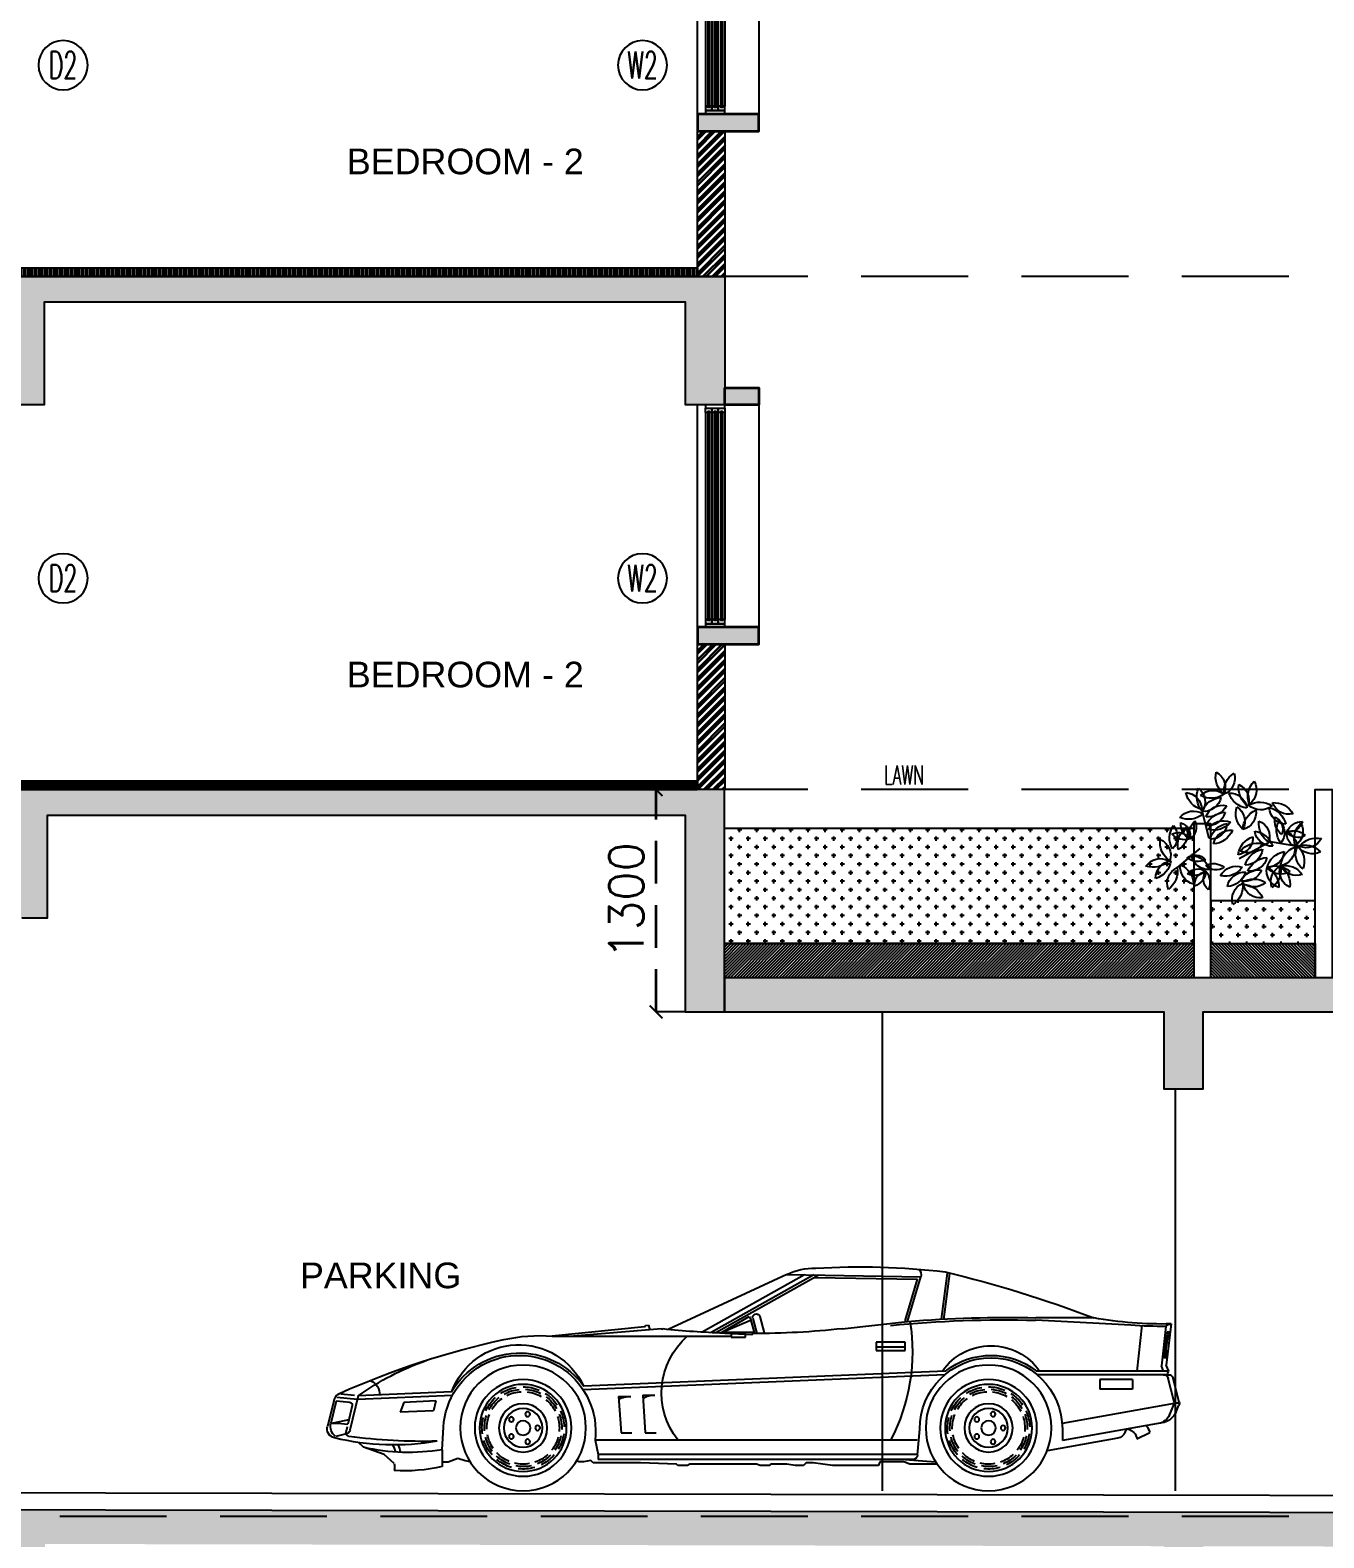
# Model space of a CAD drawing. Header units: millimetres. Extents: x -414464 to 1686, y -90036 to 108605.
# Drawn here: x -360361 to -352795, y 11390 to 20205 of the extents above; entities that cross this region are included whole.
import ezdxf
from ezdxf.enums import TextEntityAlignment as Align

# ---------------------------------------------------------------- set-up
doc = ezdxf.new("R2010")
doc.units = ezdxf.units.MM
doc.header["$LTSCALE"] = 1000
doc.header["$MEASUREMENT"] = 0
for name, pattern in [('AUDIT_D_120904163729-0', [0]), ('HIDDEN2', [0.1875, 0.125, -0.0625]), ('T8_PROFILE SECTIONS$0$HIDDEN', [0.375, 0.25, -0.125])]:
    doc.linetypes.add(name, pattern=pattern)
doc.layers.get('0').update_dxf_attribs({"linetype": 'AUDIT_D_120904163729-0'})
for name, color, linetype in [('a-floor finish', 26, 'Continuous'), ('a-hat rcc', 252, 'Continuous'), ('a-pl ele', 225, 'Continuous'), ('a-rcc', 3, 'Continuous'), ('A-RSP DOOR NO', 4, 'Continuous'), ('a-wall-100', 6, 'Continuous'), ('ELEV 5', 8, 'Continuous'), ('HATCH', 8, 'Continuous'), ('LEVEL', 7, 'Continuous'), ('PRESTXT', 7, 'Continuous'), ('T8_PROFILE SECTIONS$0$a-ele', 8, 'Continuous'), ('T8_PROFILE SECTIONS$0$a-window', 5, 'Continuous'), ('T8_PROFILE SECTIONS$0$ELEV 5', 8, 'Continuous'), ('T8_PROFILE SECTIONS$0$HATCH 150', 8, 'Continuous')]:
    doc.layers.add(name, color=color, linetype=linetype)
for name, color, linetype, lineweight in [('T8_PROFILE SECTIONS$0$A-DIMENSION', 2, 'Continuous', 35), ('T8_PROFILE SECTIONS$0$A-SLAB', 3, 'Continuous', 35), ('T8_PROFILE SECTIONS$0$NON-STRUCT -150', 230, 'Continuous', 30)]:
    doc.layers.add(name, color=color, linetype=linetype, lineweight=lineweight)
doc.styles.add('arial', font='sanss___.ttf')
doc.styles.add('DIM150', font='SIMPLEX.shx', dxfattribs={"width": 0.6})
doc.styles.add('T8_PROFILE SECTIONS$0$Romans 1', font='romans.shx', dxfattribs={"height": 200})
doc.dimstyles.new('T8_PROFILE SECTIONS$0$ALPINE S', dxfattribs={"dimscale": 0, "dimtxt": 200, "dimasz": 75, "dimexe": 0, "dimexo": 0, "dimgap": 75, "dimtad": 1, "dimdec": 0, "dimzin": 0, "dimdsep": 46, "dimtxsty": 'T8_PROFILE SECTIONS$0$Romans 1', "dimblk": 'T8_PROFILE SECTIONS$0$_ArchTick', "dimcen": 0.09, "dimclrd": 256, "dimclre": 256, "dimclrt": 7, "dimadec": 0, "dimazin": 0, "dimtfac": 1, "dimtdec": 0, "dimtofl": 0, "dimtmove": 1, "dimatfit": 0, "dimldrblk": 'T8_PROFILE SECTIONS$0$_Open90', "dimfxl": 1, "dimtolj": 1, "dimtzin": 0, "dimarcsym": 0})
pattern_1 = [(50, (-363860.95, 15765), (143.45204, -12.5504), [15, -165]), (355, (-363860.95, 15765), (-27.7503, 150.4384), [12, -132]), (100.45144, (-363849, 15763.95), (115.7018, 137.888), [12.748, -140.2284]), (46.1842, (-363860.95, 15805), (213.4483, -33.1039), [22.5, -247.5]), (96.6356, (-363843.16, 15802.24), (186.9324, 194.8237), [19.122, -210.3428]), (351.1842, (-363860.95, 15805), (186.9324, 194.8237), [18, -198]), (21, (-363840.95, 15795), (119.3814, -80.5238), [15, -165]), (326, (-363840.95, 15795), (48.6631, 145.03), [12, -132]), (71.45144, (-363831, 15788.29), (168.0445, 64.5062), [12.748, -140.2284]), (37.5, (-363860.95, 15765), (2.43197, 66.57877), [0, -130.4, 0, -134, 0, -132.5]), (7.5, (-363860.95, 15765), (52.6139, 78.88234), [0, -76.4, 0, -127.4, 0, -50.5]), (327.5, (-363905.55, 15765), (106.76449, -4.51097), [0, -50, 0, -156, 0, -207]), (317.5, (-363925.55, 15765), (116.63723, 20.021), [0, -65, 0, -103.6, 0, -147])]

# ---------------------------------------------------------------- blocks, each defined once
blk = doc.blocks.new('T9-Typical floor sec')
at = {"layer": 'a-floor finish'}
h = blk.add_hatch(dxfattribs=at)
h.set_pattern_fill('ANSI31', color=256, scale=100, angle=45)
h.set_pattern_definition([(90, (10610851.822, -3562140.147), (-12.5, 2e-15), [])])
h.paths.add_polyline_path([(21209.9, -3000), (21209.9, -2950), (26360.1, -2950), (26360.1, -3000)])
at = {"layer": 'T8_PROFILE SECTIONS$0$HATCH 150'}
h = blk.add_hatch(dxfattribs=at)
h.set_pattern_fill('ACET-2D-AR-SAND', color=8, scale=10, angle=360)
h.set_pattern_definition([(37.5, (-5645353.905, -1444464.918), (-9.539291593, 12.431846842), [0, -15.2, 0, -17, 0, -16.25]), (7.5, (-5645353.905, -1444464.918), (-3.35060735, 25.45038959), [0, -8.2, 0, -13.7, 0, -5.25]), (327.5, (-5645366.205, -1444464.918), (9.01588743, 14.15210846), [0, -5, 0, -18, 0, -23.5]), (317.5, (-5645366.205, -1444464.918), (18.09230576, 19.74428708), [0, -2.5, 0, -11.8, 0, -13.5])])
h.paths.add_polyline_path([(26720, -2050.1), (26359.9, -2050.1), (26359.9, -2150.1), (26720, -2150.1)])
h.paths.add_polyline_path([(26520.1, -650.1), (26720.1, -650.1), (26720.1, -750.1), (26520.1, -750.1)])
at = {"layer": 'T8_PROFILE SECTIONS$0$NON-STRUCT -150'}
h = blk.add_hatch(dxfattribs=at)
h.set_pattern_fill('ANSI32', color=8, scale=100, angle=360)
h.set_pattern_definition([(45, (-61091.397, -179796.868), (-26.516504, 26.516504), []), (45, (-61073.72, -179796.868), (-26.516504, 26.516504), [])])
h.paths.add_polyline_path([(26520.1, -3000), (26360.1, -3000), (26360.1, -2150.1), (26520.1, -2150.1)])
at = {"layer": 'a-floor finish', "ltscale": 3, "elevation": -0.2}
blk.add_lwpolyline([(21209.9, -3000), (21209.9, -2950), (26360.1, -2950), (26360.1, -3000)], close=True, dxfattribs=at)
at = {"layer": 'a-wall-100', "ltscale": 3, "elevation": 0}
blk.add_lwpolyline([(26520.1, -3000), (26360.1, -3000), (26360.1, -2150.1), (26520.1, -2150.1)], close=True, dxfattribs=at)
at = {"layer": 'T8_PROFILE SECTIONS$0$a-ele', "elevation": -0.1}
blk.add_lwpolyline([(26359.9, -2050.1), (26359.9, -750.1)], dxfattribs=at)
at = {"layer": 'T8_PROFILE SECTIONS$0$A-SLAB', "linetype": 'ByBlock', "elevation": 0}
blk.add_lwpolyline([(26720, -2050.1), (26359.9, -2050.1), (26359.9, -2150.1), (26720, -2150.1)], close=True, dxfattribs=at)
at = {"layer": 'T8_PROFILE SECTIONS$0$a-window', "color": 1}
for p, q in [((26407.5, -795.1, -0.1), (26407.5, -2005.1, -0.1)), ((26445, -795.1, -0.1), (26445, -2005.1, -0.1)), ((26445, -795.1, -0.1), (26445, -2005.1, -0.1)), ((26482.5, -795.1, -0.1), (26482.5, -2005.1, -0.1))]:
    blk.add_line(p, q, dxfattribs=at)
at = {"layer": 'T8_PROFILE SECTIONS$0$a-window', "color": 5}
for p, q in [((26421.7, -795.1, -0.1), (26421.7, -2005.1, -0.1)), ((26431.7, -795.1, -0.1), (26431.7, -2005.1, -0.1)), ((26459.2, -795.1, -0.1), (26459.2, -2005.1, -0.1)), ((26469.2, -795.1, -0.1), (26469.2, -2005.1, -0.1))]:
    blk.add_line(p, q, dxfattribs=at)
at = {"layer": 'T8_PROFILE SECTIONS$0$a-window', "color": 250}
for p, q in [((26496.7, -795.1, -0.1), (26496.7, -2005.1, -0.1)), ((26506.7, -795.1, -0.1), (26506.7, -2005.1, -0.1)), ((26520, -795.1, -0.1), (26520, -2005.1, -0.1))]:
    blk.add_line(p, q, dxfattribs=at)
at = {"layer": 'T8_PROFILE SECTIONS$0$a-window', "color": 4, "elevation": 0}
for points in [[(26421.7, -2005.1), (26407.5, -2005.1), (26407.5, -2030.1), (26445, -2030.1), (26445, -2005.1), (26431.7, -2005.1), (26431.7, -2011.1), (26421.7, -2011.1)], [(26459.2, -2005.1), (26445, -2005.1), (26445, -2030.1), (26482.5, -2030.1), (26482.5, -2005.1), (26469.2, -2005.1), (26469.2, -2011.1), (26459.2, -2011.1)], [(26496.7, -2005.1), (26482.5, -2005.1), (26482.5, -2030.1), (26520, -2030.1), (26520, -2005.1), (26506.7, -2005.1), (26506.7, -2011.1), (26496.7, -2011.1)], [(26520, -2050.1), (26520, -2030.1), (26407.5, -2030.1), (26407.5, -2050.1)]]:
    blk.add_lwpolyline(points, close=True, dxfattribs=at)
at = {"layer": 'T8_PROFILE SECTIONS$0$ELEV 5', "ltscale": 0.7, "elevation": -0.1}
blk.add_lwpolyline([(26720.1, -750.1), (26720, -2050.1)], dxfattribs=at)
blk = doc.blocks.new('Door-Tag')
at = {"layer": 'A-RSP DOOR NO'}
blk.add_circle((0, 0.0009), 0.16, dxfattribs=at)
at = {"layer": 'A-RSP DOOR NO', "style": 'DIM150', "width": 0.6}
blk.add_attdef('DOOR-NO', text='', height=0.16, dxfattribs=at).set_placement((258.6178, 64.0008), align=Align.MIDDLE_CENTER)
blk = doc.blocks.new('02ECAR07')
at = {"color": 0, "linetype": 'ByBlock'}
for p, q in [((-127.48, 35.41), (-128.75, 44.93)), ((-126.99, 35.48), (-128.25, 45)), ((-95.06, 44.72), (-122.72, 44.25)), ((-120, 35), (-122.72, 44.25)), ((-100.76, 44.12), (-122.05, 43.76)), ((-119.52, 35.14), (-122.05, 43.76)), ((-101.62, 44.61), (-80.37, 32.65)), ((-100.63, 44.63), (-79.42, 32.7)), ((-98.66, 44.66), (-77.56, 32.79)), ((-95.06, 44.72), (-70.5, 33.35)), ((-174.5, 34.5), (-173.5, 26)), ((-166.18, 34.23), (-146.49, 35.25)), ((-158.5, 35.75), (-146.5, 35.75)), ((-106.5, 33.5), (-120, 35)), ((-89.43, 36.03), (-90.35, 32.64)), ((-87.98, 35.63), (-88.84, 32.5)), ((-87.5, 35.5), (-88.25, 32.75)), ((-87.25, 36), (-87.5, 35.5)), ((-81.5, 32.75), (-87.5, 35.25)), ((-81.5, 32.75), (-87.25, 36)), ((-173.43, 33.98), (-172.48, 25.86)), ((-167.5, 24.75), (-168.5, 34.25)), ((-88.25, 32.75), (-81.75, 32.75)), ((-88.25, 32.75), (-87.75, 32.25)), ((-87.75, 32.25), (-82.25, 32.5)), ((-86.5, 31.75), (-86.5, 32.5)), ((-83.5, 31.75), (-86.5, 31.75)), ((-83.5, 32.5), (-83.5, 31.75)), ((-46.5, 32), (-83.5, 32)), ((-82.25, 32.5), (-81.5, 32.75)), ((-69.1, 33.46), (-50.9, 32)), ((-66.43, 34.23), (-66.69, 33.24)), ((-65.78, 34.17), (-66.43, 34.23)), ((-65.59, 33.93), (-65.78, 34.17)), ((-65.59, 33.93), (-46.5, 32)), ((-119.5, 29), (-119.5, 30.75)), ((-119.5, 30.75), (-113.5, 30.75)), ((-113.5, 29.75), (-119.5, 29.75)), ((-113.5, 29), (-119.5, 29)), ((-113.5, 30.75), (-113.5, 29)), ((-174, 24.75), (-173.5, 26)), ((-172.92, 24.75), (-172.48, 25.86)), ((-176.17, 18.33), (-174.94, 23.24)), ((-175.11, 18.42), (-173.91, 23.24)), ((-173.75, 24.25), (-174, 24.75)), ((-174, 23.75), (-173.75, 24.25)), ((-173.97, 24.75), (-146.66, 24.75)), ((-173.97, 24), (-146.79, 24)), ((-166.5, 23), (-159.75, 23)), ((-166.5, 23), (-166.5, 21)), ((-159.75, 23), (-159.75, 21)), ((-127.85, 24.76), (-53.04, 21.6)), ((-127.71, 24), (-52.94, 20.85)), ((-166.5, 21), (-159.75, 21)), ((-65.25, 19.75), (-67.75, 19.75)), ((-65.25, 19.75), (-65.75, 12)), ((-60.25, 19.5), (-62.75, 19.5)), ((-60.25, 19.5), (-60.75, 12)), ((-25.88, 19.71), (-6.24, 18.88)), ((-25.72, 20.45), (-6.43, 19.64)), ((-6.43, 19.64), (-4.71, 12.54)), ((-6.24, 18.88), (-1.96, 19.31)), ((-5.66, 19.69), (-2.83, 19.98)), ((-1.45, 18.82), (-0.04, 13.39)), ((-175.52, 18.17), (-176.11, 18.17)), ((-175.53, 16.36), (-176.11, 17.69)), ((-175, 18), (-175.52, 18.17)), ((-175.13, 18.04), (-151.95, 13.92)), ((-174.13, 15.66), (-175.06, 17.78)), ((-22.49, 18.57), (-15.83, 18.29)), ((-22.49, 18.57), (-21.98, 16.54)), ((-21.98, 16.54), (-15.07, 16.25)), ((-15.83, 18.29), (-15.07, 16.25)), ((-5.18, 17.66), (-4.23, 13.75)), ((-4.74, 18.28), (-1.88, 18.56)), ((-1.88, 18.56), (-0.75, 14)), ((-172.57, 14.02), (-152, 10.37)), ((-164.96, 12.06), (-165.25, 12.75)), ((-152, 12.75), (-152, 10.37)), ((-122.07, 7.42), (-122.5, 12.75)), ((-23.75, 8.5), (-24.03, 13.18)), ((-4.45, 14.64), (-1.25, 14)), ((-2.25, 14), (-4.24, 13.8)), ((-4.11, 13.22), (-3.75, 11.75)), ((-0.75, 14), (-2.25, 14)), ((-167.43, 10.72), (-170.11, 12.08)), ((-163.47, 10.88), (-148.87, 8.29)), ((-122, 10.5), (-55.4, 10.5)), ((-65.75, 12), (-68, 12)), ((-60.75, 12), (-63, 12)), ((-55.4, 10.5), (-56, 7.5)), ((-7.5, 9), (-6.5, 10)), ((-4.5, 11.25), (-3.75, 11.75)), ((-3.98, 11.81), (-1.75, 11.25)), ((-119.5, 6.5), (-125.75, 6)), ((-122, 7.5), (-56, 7.5)), ((-121.08, 6.5), (-56, 6.5)), ((-56, 7.5), (-56, 6.5)), ((-55, 5.75), (-54.5, 6.25)), ((-54.5, 6.25), (-53, 6)), ((-28.5, 6.25), (-29.49, 6.08)), ((-27, 6.75), (-28.5, 6.25)), ((-25, 6), (-27, 6.75)), ((-23.75, 8.5), (-23.75, 5)), ((-13.86, 5.63), (-11.75, 7.5)), ((-11.75, 7.5), (-7.5, 9)), ((-126, 5.5), (-120.5, 5.5)), ((-120.5, 5.5), (-119.25, 6)), ((-119.25, 6), (-114.25, 6)), ((-114.25, 6), (-114, 5.25)), ((-114, 5.25), (-104.5, 5.25)), ((-104.5, 5.25), (-102.5, 5.5)), ((-102.5, 5.5), (-100.5, 5.75)), ((-100.5, 5.75), (-99, 5.75)), ((-99, 5.75), (-98.5, 5.25)), ((-98.5, 5.25), (-96.75, 5.25)), ((-96.75, 5.25), (-95, 5.5)), ((-95, 5.5), (-91.75, 5.5)), ((-91.75, 5.5), (-91.5, 5.25)), ((-91.5, 5.25), (-89.5, 5.25)), ((-89.5, 5.25), (-88.75, 5.5)), ((-88.75, 5.5), (-75, 5.5)), ((-75, 5.5), (-74.5, 5.25)), ((-74.5, 5.25), (-72.5, 5.25)), ((-72.5, 5.25), (-72.25, 5.5)), ((-72.25, 5.5), (-64.75, 5.75)), ((-64.75, 5.75), (-56.5, 5.75)), ((-56.5, 5.75), (-55, 5.75)), ((-53, 6), (-52, 6)), ((-52, 6), (-51.58, 6.21)), ((-23.75, 6), (-25, 6))]:
    blk.add_line(p, q, dxfattribs=at)
for centre, radius in [((-136.75, 13), 13), ((-40.5, 13), 13), ((-136.75, 13), 10), ((-136.75, 13), 9), ((-40.5, 13), 10), ((-40.5, 13), 9), ((-136.75, 13), 5), ((-136.75, 13), 4), ((-137.68, 15.85), 0.5), ((-40.5, 13), 5), ((-40.5, 13), 4), ((-41.43, 15.85), 0.5), ((-139.75, 13), 0.5), ((-136.75, 13), 1.5), ((-134.32, 14.76), 0.5), ((-43.5, 13), 0.5), ((-40.5, 13), 1.5), ((-38.07, 14.76), 0.5), ((-137.68, 10.15), 0.5), ((-134.32, 11.24), 0.5), ((-41.43, 10.15), 0.5), ((-38.07, 11.24), 0.5)]:
    blk.add_circle(centre, radius, dxfattribs=at)
for centre, radius, start, end in [((-71.56, -191.14), 242.97, 103.3707, 110.9657), ((-110.39, -96.48), 142.79, 86.2291, 96.9829), ((-121.08, 44.69), 1.7, 138.8611, 195.16), ((-100.5, 33.88), 12.13, 63.3696, 92.3621), ((-172.54, 112.41), 77.93, 268.5572, 280.3771), ((-174.28, 33.51), 0.968, 28.881, 100.3165), ((-140.12, -207.54), 243.38, 85.2567, 91.501), ((-140.12, -207.54), 242.88, 84.4179, 91.501), ((-81.75, 28.75), 39.25, 170.8377, 207.7076), ((-88.71, 35.81), 0.75, 346.1229, 163.3669), ((-186.46, 28.71), 13.01, 353.862, 19.3391), ((-186.13, 28.71), 13.01, 353.862, 19.3391), ((-163.92, 31.67), 9.74, 179.5142, 197.7013), ((-172.54, 112.41), 78.43, 269.3467, 274.6487), ((-87.75, 208.66), 176.16, 263.8899, 269.9189), ((-87.75, 208.66), 176.16, 271.8812, 275.9582), ((-84.84, 20.2), 15.69, 321.8343, 48.7948), ((-69.26, 31.46), 2, 85.4274, 95.9582), ((-44, -1.71), 33.8, 77.1801, 94.2416), ((-72.68, -136.67), 171.78, 65.911, 77.8397), ((-137.25, 17.75), 12.25, 34.8499, 145.1501), ((-39.75, 12.25), 16.25, 30.3225, 144.8528), ((-39.62, 15.45), 14.75, 20.2033, 155.1164), ((-137.25, 12.75), 14.75, 0, 180), ((-137.25, 12.75), 15.25, 51.9345, 128.1046), ((-39.75, 12.25), 15.75, 3.3931, 186.3794), ((-38.92, -25.7), 55.78, 54.3745, 70.6911), ((-173.97, 23), 1, 90, 165.9638), ((-172.94, 23), 1, 90, 165.9638), ((-7.91, 20.1), 2.87, 112.4396, 187.0475), ((-136.75, 13), 8.5, 122.7273, 145.8143), ((-136.75, 13), 8, 126.4017, 149.7074), ((-136.75, 13), 7.5, 129.1111, 152.6811), ((-136.75, 13), 7.5, 96.3838, 119.9538), ((-136.75, 13), 8, 93.6744, 116.9801), ((-136.75, 13), 8.5, 90, 113.087), ((-136.75, 13), 7.5, 63.6565, 87.2265), ((-136.75, 13), 8, 60.9472, 84.2529), ((-136.75, 13), 8.5, 57.2727, 80.3598), ((-136.75, 13), 7.5, 30.9293, 54.4992), ((-136.75, 13), 8, 28.2199, 51.5256), ((-136.75, 13), 8.5, 24.5455, 47.6325), ((-67.44, 15.69), 4.07, 58.1724, 94.3987), ((-62.44, 15.44), 4.07, 58.1724, 94.3987), ((-40.5, 13), 8.5, 122.7273, 145.8143), ((-40.5, 13), 8, 126.4017, 149.7074), ((-40.5, 13), 7.5, 129.1111, 152.6811), ((-40.5, 13), 7.5, 96.3838, 119.9538), ((-40.5, 13), 8, 93.6744, 116.9801), ((-40.5, 13), 8.5, 90, 113.087), ((-40.5, 13), 7.5, 63.6565, 87.2265), ((-40.5, 13), 8, 60.9472, 84.2529), ((-40.5, 13), 8.5, 57.2727, 80.3598), ((-40.5, 13), 7.5, 30.9293, 54.4992), ((-40.5, 13), 8, 28.2199, 51.5256), ((-40.5, 13), 8.5, 24.5455, 47.6325), ((-3.39, 18.32), 2, 14.6209, 65.911), ((-175.2, 18.09), 1, 165.9638, 203.6294), ((-171.87, 17.96), 4, 203.6294, 259.9289), ((-174.14, 18.18), 1, 165.9638, 203.6294), ((-171.38, 16.86), 3, 203.6294, 259.9289), ((-136.75, 13), 8.5, 155.4545, 178.5416), ((-136.75, 13), 8, 159.129, 182.4347), ((-136.75, 13), 7.5, 358.202, 21.772), ((-40.5, 13), 8.5, 155.4545, 178.5416), ((-40.5, 13), 8, 159.129, 182.4347), ((-40.5, 13), 7.5, 358.202, 21.772), ((-4.69, 17.78), 0.5, 95.6743, 193.5704), ((-164.47, 9.88), 6.05, 143.8021, 158.6989), ((-165.06, 10.39), 2.4, 100.5969, 172.303), ((-136.75, 13), 7.5, 161.8384, 185.4083), ((-136.75, 13), 8, 355.4926, 18.7983), ((-136.75, 13), 8.5, 351.8182, 14.9052), ((-40.5, 13), 7.5, 161.8384, 185.4083), ((-40.5, 13), 8, 355.4926, 18.7983), ((-40.5, 13), 8.5, 351.8182, 14.9052), ((-3.74, 12.78), 1, 193.5704, 255.9638), ((-3.31, 13.38), 2.64, 306.3268, 13.707), ((-1.97, 12.88), 2, 283.4926, 14.6209), ((-163.12, 12.85), 2, 203.1986, 259.9289), ((-136.75, 13), 8.5, 188.1818, 211.2689), ((-136.75, 13), 8, 191.8562, 215.162), ((-136.75, 13), 7.5, 194.5656, 218.1356), ((-136.75, 13), 7.5, 325.4747, 349.0447), ((-136.75, 13), 8, 322.7653, 346.0711), ((-136.75, 13), 8.5, 319.0909, 342.1779), ((-40.5, 13), 8.5, 188.1818, 211.2689), ((-40.5, 13), 8, 191.8562, 215.162), ((-40.5, 13), 7.5, 194.5656, 218.1356), ((-40.5, 13), 7.5, 325.4747, 349.0447), ((-40.5, 13), 8, 322.7653, 346.0711), ((-40.5, 13), 8.5, 319.0909, 342.1779), ((-20.16, 129.93), 119.71, 268.758, 277.5147), ((-13.8, 62.17), 52.69, 260.2183, 283.4926), ((-8.12, 6.46), 7.18, 155.0077, 167.8493), ((-8.12, 6.46), 6.18, 150.5021, 165.3036), ((-136.75, 13), 8.5, 220.9091, 243.9961), ((-136.75, 13), 8, 224.5835, 247.8892), ((-136.75, 13), 7.5, 227.2929, 250.8629), ((-136.75, 13), 8.5, 286.3636, 309.4507), ((-136.75, 13), 8, 290.0381, 313.3438), ((-136.75, 13), 7.5, 292.7475, 316.3174), ((-121.08, 7.5), 1, 184.5739, 270), ((-40.5, 13), 8.5, 220.9091, 243.9961), ((-40.5, 13), 8, 224.5835, 247.8892), ((-40.5, 13), 7.5, 227.2929, 250.8629), ((-40.5, 13), 8.5, 286.3636, 309.4507), ((-40.5, 13), 8, 290.0381, 313.3438), ((-40.5, 13), 7.5, 292.7475, 316.3174), ((-16.88, 49.69), 41.76, 260.5382, 282.9866), ((-136.75, 13), 8.5, 253.6364, 276.7234), ((-136.75, 13), 8, 257.3108, 280.6165), ((-136.75, 13), 7.5, 260.0202, 283.5902), ((-40.5, 13), 8.5, 253.6364, 276.7234), ((-40.5, 13), 8, 257.3108, 280.6165), ((-40.5, 13), 7.5, 260.0202, 283.5902), ((-15.86, 39.57), 35.46, 257.1468, 273.2327), ((-8.12, 4.88), 5.78, 172.525, 187.0373)]:
    blk.add_arc(centre, radius, start, end, dxfattribs=at)
blk = doc.blocks.new('TREE-17')
at = {"color": 0}
for p, q in [((341, 76), (440, 470)), ((-492, 34), (-892, -31)), ((-68, -195), (-492, 34)), ((465, -61), (777, -321))]:
    blk.add_line(p, q, dxfattribs=at)
for centre, radius, start, end in [((-68, 738), 238, 149.7853, 233.9482), ((-486, 650), 297, 339.4746, 44.2588), ((227, 901), 238, 163.71, 247.8728), ((-157, 715), 297, 353.3993, 58.1835), ((357, 773), 238, 118.4871, 202.6499), ((-46, 915), 297, 308.1764, 12.9606), ((34, 595), 238, 114.6273, 198.7902), ((-359, 764), 297, 304.3166, 9.1008), ((60, 459), 238, 87.6377, 171.8005), ((-213, 787), 297, 277.327, 342.1112), ((286, 495), 238, 44.3902, 128.553), ((312, 922), 297, 234.0795, 298.8637), ((157, 340), 297, 21.1599, 85.9441), ((411, 684), 238, 191.4705, 275.6334), ((633, 578), 238, 128.9572, 213.12), ((211, 644), 297, 318.6465, 23.4307), ((363, 757), 297, 284.9564, 349.7406), ((677, 467), 238, 95.2671, 179.4299), ((-545, 269), 297, 86.0416, 150.8258), ((-749, 645), 238, 256.3523, 340.5151), ((-417, 206), 297, 102.6438, 167.428), ((-719, 508), 238, 272.9545, 357.1173), ((-351, 276), 297, 59.3541, 124.1383), ((-364, 704), 238, 229.6648, 313.8276), ((-63, 431), 238, 171.7915, 255.9543), ((-418, 193), 297, 1.4808, 66.265), ((91, 307), 238, 122.538, 206.7008), ((-321, 421), 297, 312.2273, 17.0115), ((159, 292), 238, 19.9402, 104.103), ((359, 669), 297, 209.6295, 274.4137), ((112, 137), 297, 23.0922, 87.8764), ((354, 489), 238, 193.4029, 277.5657), ((555, 213), 238, 38.7851, 122.9479), ((622, 635), 297, 228.4744, 293.2586), ((-702, 176), 238, 152.0051, 236.1679), ((-938, 71), 238, 24.0453, 88.8295), ((-749, 356), 190, 194.3559, 278.5188), ((-1117, 72), 297, 341.6944, 46.4786), ((-450, 158), 238, 134.0391, 218.2019), ((-474, 200), 190, 116.8531, 201.016), ((-793, 323), 238, 306.5424, 11.3266), ((-877, 187), 297, 323.7284, 28.5126), ((-249, 94), 238, 112.358, 196.5208), ((-635, 278), 297, 302.0473, 6.8315), ((145, 81), 238, 29.8367, 113.9995), ((277, 488), 297, 219.526, 284.3102), ((40, -10), 297, 14.7763, 79.5605), ((331, 303), 238, 185.087, 269.2498), ((704, 231), 190, 153.3163, 237.4791), ((374, 140), 238, 343.0056, 47.7898), ((787, 112), 190, 108.5392, 192.7021), ((489, 280), 238, 298.2285, 3.0127), ((874, 135), 238, 157.2141, 241.3769), ((471, -7), 297, 346.9034, 51.6876), ((1010, 102), 238, 140.6119, 224.7747), ((583, 82), 297, 330.3012, 35.0854), ((-1126, -214), 297, 38.1764, 102.9606), ((-984, 189), 238, 208.4871, 292.6499), ((-805, -54), 238, 69.2682, 134.0524), ((-874, 280), 190, 239.5789, 323.7417), ((-909, 140), 190, 284.3559, 8.5188), ((-624, -49), 238, 114.0453, 178.8295), ((-245, -120), 297, 97.3946, 162.1788), ((-519, 209), 238, 267.7053, 351.8681), ((-318, -283), 297, 38.7591, 103.5433), ((-180, 121), 238, 209.0698, 293.2326), ((-351, -181), 297, 6.9973, 71.7815), ((-21, 90), 238, 177.308, 261.4708), ((48, -48), 238, 12.1793, 96.3421), ((298, 299), 297, 201.8686, 266.6528), ((762, -32), 190, 63.3163, 147.4791), ((671, 298), 238, 253.0056, 317.7898), ((1102, -153), 238, 113.9244, 198.0872), ((712, 21), 297, 303.6137, 8.3979), ((-963, -309), 297, 71.8664, 136.6507), ((-1068, 105), 238, 242.1771, 326.34), ((-662, -239), 297, 134.3798, 199.164), ((-1078, -142), 238, 304.6905, 28.8533), ((-592, -62), 238, 175.4298, 259.5927), ((-931, -322), 297, 5.1191, 69.9034), ((-448, -79), 238, 185.2671, 269.4299), ((-738, -394), 297, 14.9564, 79.7406), ((-463, -481), 297, 22.5062, 87.2904), ((-217, -131), 238, 192.8169, 276.9798), ((-150, -49), 238, 185.2671, 269.4299), ((-439, -363), 297, 14.9564, 79.7406), ((345, -111), 238, 265.0787, 349.2415), ((603, -451), 297, 94.768, 159.5522), ((530, -340), 190, 53.7442, 137.907), ((495, 0), 238, 243.4335, 308.2177), ((1004, -435), 238, 34.045, 118.2078), ((-691, -588), 297, 79.216, 144.0002), ((-848, -190), 238, 249.5267, 333.6896), ((-562, -593), 297, 67.9676, 132.7518), ((-467, -541), 297, 124.439, 189.2232), ((-639, -172), 238, 238.2783, 322.4412), ((-860, -373), 238, 294.7497, 18.9125), ((-343, -351), 297, 169.216, 234.0002), ((-741, -509), 238, 339.5267, 63.6896), ((-683, -365), 238, 287.5319, 11.6947), ((-315, -581), 297, 117.2212, 182.0054), ((-347, -649), 297, 30.547, 95.3312), ((-153, -269), 238, 200.8577, 285.0205), ((-144, -620), 238, 9.5722, 93.7351), ((121, -285), 297, 199.2615, 264.0458), ((-30, -539), 238, 26.1745, 110.3373), ((129, -142), 297, 215.8638, 280.648), ((276, -504), 238, 62.2828, 127.067), ((248, -163), 190, 232.5935, 316.7563), ((566, -525), 238, 139.7856, 204.5698), ((227, -478), 190, 310.0963, 34.2591), ((491, -528), 190, 40.0963, 124.2591), ((538, -190), 238, 229.7856, 294.5698), ((350, -558), 190, 355.3192, 79.4821), ((621, -351), 238, 185.0086, 249.7928), ((496, -313), 238, 283.0447, 7.2076), ((847, -557), 297, 112.734, 177.5182), ((1069, -376), 297, 169.216, 234.0002), ((672, -534), 238, 339.5267, 63.6896), ((832, -465), 238, 358.887, 83.0498), ((1154, -184), 297, 188.5763, 253.3605), ((1107, -20), 297, 223.7343, 288.5185), ((-269, -774), 297, 57.5366, 122.3208), ((-268, -347), 238, 227.8473, 312.0101), ((-113, -846), 297, 92.6946, 157.4788), ((-359, -497), 238, 263.0053, 347.1681), ((177, -575), 297, 172.5741, 237.3583), ((-211, -755), 238, 342.8847, 67.0476)]:
    blk.add_arc(centre, radius, start, end, dxfattribs=at)
blk = doc.blocks.new('T8_PROFILE SECTIONS$0$_ArchTick')
at = {"color": 0, "linetype": 'ByBlock', "const_width": 0.15}
blk.add_lwpolyline([(-0.5, -0.5), (0.5, 0.5)], dxfattribs=at)
blk = doc.blocks.new('*D290')
at = {"layer": 'T8_PROFILE SECTIONS$0$A-DIMENSION', "linetype": 'T8_PROFILE SECTIONS$0$HIDDEN', "lineweight": -2, "transparency": 16777216}
for p, q in [((-356530.2, 15765), (-356699.7, 15765)), ((-356530.2, 14465), (-356699.7, 14465))]:
    blk.add_line(p, q, dxfattribs=at)
at = {"layer": 'T8_PROFILE SECTIONS$0$A-DIMENSION', "linetype": 'T8_PROFILE SECTIONS$0$HIDDEN', "transparency": 16777216}
blk.add_line((-356699.7, 14465), (-356699.7, 15765), dxfattribs=at)
at = {"layer": 'T8_PROFILE SECTIONS$0$A-DIMENSION', "linetype": 'ByBlock', "transparency": 16777216, "xscale": 75, "yscale": 75, "zscale": 75}
for p, rotation in [((-356699.7, 15765), 90), ((-356699.7, 14465), 270)]:
    blk.add_blockref('T8_PROFILE SECTIONS$0$_ArchTick', p, dxfattribs=dict(at, rotation=rotation))
at = {"layer": 'T8_PROFILE SECTIONS$0$A-DIMENSION', "color": 7, "linetype": 'ByBlock', "transparency": 16777216, "insert": (-356874.7, 15115), "char_height": 200, "attachment_point": 5, "rotation": 90, "style": 'T8_PROFILE SECTIONS$0$Romans 1'}
blk.add_mtext('\\A1;1300', dxfattribs=at)
blk = doc.blocks.new('T8_PROFILE SECTIONS$0$_Open90')
at = {"color": 0, "linetype": 'ByBlock', "lineweight": -2}
for p, q in [((0, 0), (-1, 0)), ((-0.5, 0.5), (0, 0)), ((0, 0), (-0.5, -0.5))]:
    blk.add_line(p, q, dxfattribs=at)
blk = doc.blocks.new('T8 levels')
at = {"layer": 'LEVEL', "color": 8, "linetype": 'HIDDEN2', "ltscale": 5}
for p, q in [((0, -88802.8), (-83963.5, -88802.8)), ((0, -91802.8), (-83963.5, -91802.8)), ((0, -96052.8), (-83963.5, -96052.8))]:
    blk.add_line(p, q, dxfattribs=at)

msp = doc.modelspace()

# ---------------------------------------------------------------- hatches: boundary and pattern name
at = {"layer": 'a-floor finish'}
h = msp.add_hatch(dxfattribs=at)
h.set_pattern_fill('ANSI31', color=256, scale=100, angle=45)
h.set_pattern_definition([(90, (4863365.816, -1777700.867), (-12.5, 2e-15), [])])
h.paths.add_polyline_path([(-356460.2, 15765), (-356460.2, 15815), (-361609.3, 15815), (-361609.3, 15765)])
h = msp.add_hatch(dxfattribs=at)
h.set_pattern_fill('ANSI31', color=256, scale=100, angle=45)
h.set_pattern_definition([(90, (10228033.028, -3543375.147), (-12.5, 2e-15), [])])
h.paths.add_polyline_path([(-361608.9, 15765), (-361608.9, 15815), (-356458.7, 15815), (-356458.7, 15765)])
at = {"layer": 'a-hat rcc'}
h = msp.add_hatch(dxfattribs=at)
h.set_pattern_fill('AR-CONC', color=256, scale=20, style=0)
h.set_pattern_definition([(50, (-262017.51, -6000), (143.45204, -12.55043), [15, -165]), (355, (-262017.51, -6000), (-27.75027, 150.43843), [12, -132]), (100.45144, (-262005.56, -6001.05), (115.70177, 137.888), [12.74804, -140.22842]), (46.1842, (-262017.51, -5960), (213.44827, -33.10386), [22.5, -247.5]), (96.63564, (-261999.73, -5962.76), (186.9324, 194.8237), [19.12207, -210.34275]), (351.18416, (-262017.51, -5960), (186.9324, 194.8237), [18, -198]), (21, (-261997.51, -5970), (119.38141, -80.52378), [15, -165]), (326, (-261997.51, -5970), (48.66307, 145.03), [12, -132]), (71.45144, (-261987.56, -5976.71), (168.04448, 64.50623), [12.74804, -140.22842]), (37.5, (-262017.513, -6000), (2.43197, 66.57877), [0, -130.4, 0, -134, 0, -132.5]), (7.5, (-262017.51, -6000), (52.613907, 78.88234), [0, -76.4, 0, -127.4, 0, -50.5]), (327.5, (-262062.113, -6000), (106.764487, -4.510974), [0, -50, 0, -156, 0, -207]), (317.5, (-262082.11, -6000), (116.63723, 20.021), [0, -65, 0, -103.6, 0, -147])])
h.paths.add_polyline_path([(-360279.4, 18615), (-356528.7, 18615), (-356528.7, 18015), (-356298.7, 18015), (-356298.7, 18765), (-361738.9, 18765), (-361738.9, 18690), (-363008.5, 18690), (-363008.5, 18765), (-365758.5, 18765), (-366008.8, 18765), (-366008.8, 15765), (-365758.7, 15765), (-365758.7, 18615), (-363308.5, 18615), (-363308.5, 15765), (-363059.2, 15765), (-363059.2, 18540), (-361738.9, 18540), (-361738.9, 18015), (-361508.9, 18015), (-361508.9, 18615), (-360509.4, 18615), (-360509.4, 18015), (-360279.4, 18015)])
h = msp.add_hatch(dxfattribs=at)
h.set_pattern_fill('AR-CONC', color=256, scale=20, style=0)
h.set_pattern_definition(pattern_1)
h.paths.add_polyline_path([(-356300.2, 15765), (-361739.3, 15765), (-361739.3, 15465), (-363059.6, 15465), (-363059.6, 15765), (-365757.8, 15765), (-366008.8, 15765), (-366008.8, 11515), (-365757.8, 11515), (-365757.8, 11565), (-365757.8, 15615), (-363308.9, 15615), (-363308.9, 15015), (-363059.6, 15015), (-363059.6, 15315), (-361739.3, 15315), (-361739.3, 15015), (-361509.3, 15015), (-361509.3, 15615), (-360509.3, 15615), (-360509.3, 15015), (-360409.3, 15015), (-360259.4, 15015), (-360259.4, 15615), (-356530.2, 15615), (-356530.2, 14465), (-356300.2, 14465)])
h = msp.add_hatch(dxfattribs=at)
h.set_pattern_fill('AR-CONC', color=256, scale=20, style=0)
h.set_pattern_definition([(50, (-443911.7, -158031.87), (143.452037, -12.55043), [15, -165]), (355, (-443911.7, -158031.87), (-27.75027, 150.43843), [12, -132]), (100.451444, (-443899.74, -158032.91), (115.70177, 137.888), [12.74804, -140.22842]), (46.1842, (-443911.7, -157991.87), (213.44827, -33.10386), [22.5, -247.5]), (96.63564, (-443893.91, -157994.63), (186.93239, 194.82372), [19.12207, -210.34275]), (351.18416, (-443911.7, -157991.87), (186.9324, 194.82372), [18, -198]), (21, (-443891.7, -158001.87), (119.38141, -80.52378), [15, -165]), (326, (-443891.7, -158001.87), (48.66307, 145.03001), [12, -132]), (71.451445, (-443881.75, -158008.58), (168.04448, 64.50623), [12.74804, -140.22842]), (37.5, (-443911.7, -158031.87), (2.431971, 66.578771), [0, -130.4, 0, -134, 0, -132.5]), (7.5, (-443911.7, -158031.87), (52.613907, 78.882342), [0, -76.4, 0, -127.4, 0, -50.5]), (327.5, (-443956.3, -158031.87), (106.764487, -4.510974), [0, -50, 0, -156, 0, -207]), (317.5, (-443976.3, -158031.87), (116.637234, 20.020996), [0, -65, 0, -103.6, 0, -147])])
h.paths.add_polyline_path([(-356300.2, 14465), (-353730.6, 14465), (-353730.6, 14015), (-353500.6, 14015), (-353500.6, 14465), (-346688, 14465), (-346688, 14015), (-346458, 14015), (-346458, 14465), (-339954.3, 14465), (-339954.3, 14565), (-340104, 14565), (-340104, 15440.2), (-339854.3, 15440.2), (-339854.3, 15539.7), (-340304.1, 15539.7), (-340304.1, 14665), (-342914.9, 14665), (-342914.9, 14665), (-353455.2, 14665), (-353455.2, 14665), (-356300.2, 14665)])
h = msp.add_hatch(dxfattribs=at)
h.set_pattern_fill('AR-CONC', color=256, scale=20, style=0)
h.set_pattern_definition(pattern_1)
h.paths.add_polyline_path([(-340466.5, 11515), (-366008.8, 11565), (-366008.8, 8365), (-365757.8, 8365), (-365757.8, 8415), (-365757.8, 11365), (-360503.1, 11354.6), (-360503, 10915), (-360273, 10915), (-360273.1, 11354.2), (-353730.6, 11341.2), (-353730.6, 10915), (-353500.6, 10915), (-353500.6, 11340.8), (-346688, 11327.3), (-346688, 10915), (-346458, 10915), (-346458.1, 11326.8), (-340466.5, 11315)])
at = {"layer": 'HATCH'}
h = msp.add_hatch(dxfattribs=at)
h.set_pattern_fill('CROSS', color=256, scale=200, angle=49.87796, style=0)
h.set_pattern_definition([(90, (-6120311.53, -434683.756), (-50, 50), [25, -75]), (180, (-6120299.03, -434671.256), (-50, -50), [25, -75])])
edge = h.paths.add_edge_path()
edge.add_line((-353555.2, 14865), (-356300.2, 14865))
edge.add_line((-356300.2, 14865), (-356300.2, 15565))
edge.add_line((-356300.2, 15540), (-353555.2, 15540))
edge.add_line((-353555.2, 15565), (-353555.2, 14865))
h = msp.add_hatch(dxfattribs=at)
h.set_pattern_fill('CROSS', color=256, scale=200, style=0)
h.set_pattern_definition([(360, (-424157.91, 15165), (50, 50), [25, -75]), (90, (-424145.41, 15152.5), (-50, 50), [25, -75])])
h.paths.add_polyline_path([(-352846.7, 15115), (-353455.2, 15115), (-353455.2, 14865), (-352846.7, 14865)])
h = msp.add_hatch(dxfattribs=at)
h.set_pattern_fill('ANSI31', color=256, scale=100, style=0)
h.set_pattern_definition([(45, (-419817.315, 14665), (-8.8388348, 8.8388348), [])])
h.paths.add_polyline_path([(-353555.2, 14665), (-356300.2, 14665), (-356300.2, 14865), (-353555.2, 14865)])
h = msp.add_hatch(dxfattribs=at)
h.set_pattern_fill('ANSI31', color=256, scale=100, angle=49.87796, style=0)
h.set_pattern_definition([(135, (-6116426.702, -434587.151), (-8.838834765, -8.838834765), [])])
h.paths.add_polyline_path([(-352846.7, 14665), (-353455.2, 14665), (-353455.2, 14865), (-352846.7, 14865)])
at = {"layer": 'T8_PROFILE SECTIONS$0$HATCH 150'}
h = msp.add_hatch(dxfattribs=at)
h.set_pattern_fill('ACET-2D-AR-SAND', color=8, scale=10, angle=360)
h.set_pattern_definition([(37.5, (-6028172.699, -1425699.918), (-9.539291593, 12.431846842), [0, -15.2, 0, -17, 0, -16.25]), (7.5, (-6028172.7, -1425699.918), (-3.35060735, 25.45038959), [0, -8.2, 0, -13.7, 0, -5.25]), (327.5, (-6028184.999, -1425699.918), (9.01588743, 14.15210846), [0, -5, 0, -18, 0, -23.5]), (317.5, (-6028185, -1425699.918), (18.09230576, 19.74428708), [0, -2.5, 0, -11.8, 0, -13.5])])
h.paths.add_polyline_path([(-356098.8, 16714.9), (-356458.9, 16714.9), (-356458.9, 16614.9), (-356098.8, 16614.9)])
h.paths.add_polyline_path([(-356298.7, 18114.9), (-356098.7, 18114.9), (-356098.7, 18014.9), (-356298.7, 18014.9)])
at = {"layer": 'T8_PROFILE SECTIONS$0$NON-STRUCT -150'}
h = msp.add_hatch(dxfattribs=at)
h.set_pattern_fill('ANSI32', color=8, scale=100, angle=360)
h.set_pattern_definition([(45, (-443910.19, -161031.868), (-26.516504, 26.516504), []), (45, (-443892.513, -161031.868), (-26.516504, 26.516504), [])])
h.paths.add_polyline_path([(-356298.7, 15765), (-356458.7, 15765), (-356458.7, 16614.9), (-356298.7, 16614.9)])

# ---------------------------------------------------------------- linework, layer by layer
msp.add_line((-353555.2, 14865, -0.1), (-356300.2, 14865, -0.1))
at = {"layer": 'a-floor finish', "ltscale": 3}
for points, elevation in [([(-356460.2, 15765), (-356460.2, 15815), (-361609.3, 15815), (-361609.3, 15765), (-356460.2, 15765)], -0.7), ([(-361608.9, 15765), (-361608.9, 15815), (-356458.7, 15815), (-356458.7, 15765)], -0.2)]:
    msp.add_lwpolyline(points, close=True, dxfattribs=dict(at, elevation=elevation))
at = {"layer": 'a-floor finish', "ltscale": 3, "elevation": -0.3}
msp.add_lwpolyline([(-365757.8, 11665), (-340466.5, 11615)], dxfattribs=at)
at = {"layer": 'a-pl ele'}
for p, q in [((-355377.7, 14465, -0.1), (-355377.7, 11665, -0.1)), ((-353664, 14015, -0.1), (-353664, 11665, -0.1))]:
    msp.add_line(p, q, dxfattribs=at)
at = {"layer": 'a-rcc'}
for points, elevation in [([(-365758.8, 18765), (-363059.2, 18765), (-363059.2, 18690), (-361738.9, 18690), (-361738.9, 18765), (-356298.7, 18765), (-356298.7, 18015), (-356528.7, 18015), (-356528.7, 18615), (-360279.4, 18615), (-360279.4, 18015), (-360509.4, 18015), (-360509.4, 18615), (-361508.9, 18615), (-361508.9, 18015), (-361738.9, 18015), (-361738.9, 18540), (-363059.2, 18540), (-363059.2, 15765)], 0), ([(-360409.3, 15015), (-360259.4, 15015), (-360259.4, 15615), (-356530.2, 15615), (-356530.2, 14465), (-356300.2, 14465), (-356300.2, 14465), (-356300.2, 14465), (-356300.2, 15765), (-361739.3, 15765)], -0.1), ([(-352846.7, 14665), (-352846.7, 15765), (-352746.7, 15765), (-352746.7, 14665)], -0.1), ([(-353455.2, 14665), (-353455.2, 15565), (-353555.2, 15565), (-353555.2, 14665)], -0.1), ([(-365757.8, 11565), (-340466.5, 11515)], -0.3)]:
    msp.add_lwpolyline(points, dxfattribs=dict(at, elevation=elevation))
at = {"layer": 'a-rcc', "linetype": 'ByBlock', "elevation": -0.1}
msp.add_lwpolyline([(-356300.2, 14465), (-353730.6, 14465), (-353730.6, 14015), (-353500.6, 14015), (-353500.6, 14465), (-346688, 14465), (-346688, 14015), (-346458, 14015), (-346458, 14465), (-346458, 14465), (-346458, 14465), (-339954.3, 14465), (-339954.3, 14565), (-340104, 14565), (-340104, 15440.2), (-339854.3, 15440.2), (-339854.3, 15539.7), (-340304.1, 15539.7), (-340304.1, 14665), (-342004.1, 14665), (-342004.1, 14665), (-353455.2, 14665), (-353455.2, 14665), (-356300.2, 14665)], close=True, dxfattribs=at)
at = {"layer": 'a-wall-100', "ltscale": 3, "elevation": 0}
msp.add_lwpolyline([(-356298.7, 15765), (-356458.7, 15765), (-356458.7, 16614.9), (-356298.7, 16614.9)], close=True, dxfattribs=at)
at = {"layer": 'HATCH', "elevation": -0.1}
for points in [[(-353555.2, 14865), (-356300.2, 14865), (-356300.2, 15540), (-353555.2, 15540)], [(-352846.7, 15115), (-353455.2, 15115), (-353455.2, 14865), (-352846.7, 14865)], [(-353555.2, 14665), (-356300.2, 14665), (-356300.2, 14865), (-353555.2, 14865)], [(-352846.7, 14665), (-353455.2, 14665), (-353455.2, 14865), (-352846.7, 14865)]]:
    msp.add_lwpolyline(points, close=True, dxfattribs=at)
at = {"layer": 'T8_PROFILE SECTIONS$0$a-ele', "elevation": -0.1}
msp.add_lwpolyline([(-356458.9, 16714.9), (-356458.9, 18014.9)], dxfattribs=at)
at = {"layer": 'T8_PROFILE SECTIONS$0$A-SLAB', "linetype": 'ByBlock', "elevation": 0}
for points in [[(-356298.7, 18114.9), (-356098.7, 18114.9), (-356098.7, 18014.9), (-356298.7, 18014.9)], [(-356098.8, 16714.9), (-356458.9, 16714.9), (-356458.9, 16614.9), (-356098.8, 16614.9)]]:
    msp.add_lwpolyline(points, close=True, dxfattribs=at)
at = {"layer": 'T8_PROFILE SECTIONS$0$a-window', "color": 1}
for p, q in [((-356411.3, 17969.9, -0.1), (-356411.3, 16759.9, -0.1)), ((-356373.8, 17969.9, -0.1), (-356373.8, 16759.9, -0.1)), ((-356373.8, 17969.9, -0.1), (-356373.8, 16759.9, -0.1)), ((-356336.3, 17969.9, -0.1), (-356336.3, 16759.9, -0.1))]:
    msp.add_line(p, q, dxfattribs=at)
at = {"layer": 'T8_PROFILE SECTIONS$0$a-window', "color": 5}
for p, q in [((-356397.1, 17969.9, -0.1), (-356397.1, 16759.9, -0.1)), ((-356387.1, 17969.9, -0.1), (-356387.1, 16759.9, -0.1)), ((-356359.6, 17969.9, -0.1), (-356359.6, 16759.9, -0.1)), ((-356349.6, 17969.9, -0.1), (-356349.6, 16759.9, -0.1))]:
    msp.add_line(p, q, dxfattribs=at)
at = {"layer": 'T8_PROFILE SECTIONS$0$a-window', "color": 250}
for p, q in [((-356322.1, 17969.9, -0.1), (-356322.1, 16759.9, -0.1)), ((-356312.1, 17969.9, -0.1), (-356312.1, 16759.9, -0.1)), ((-356298.8, 17969.9, -0.1), (-356298.8, 16759.9, -0.1))]:
    msp.add_line(p, q, dxfattribs=at)
at = {"layer": 'T8_PROFILE SECTIONS$0$a-window', "color": 4, "elevation": 0}
for points in [[(-356298.8, 17994.9), (-356298.8, 18014.9), (-356411.3, 18014.9), (-356411.3, 17994.9)], [(-356397.1, 17969.9), (-356411.3, 17969.9), (-356411.3, 17994.9), (-356373.8, 17994.9), (-356373.8, 17969.9), (-356387.1, 17969.9), (-356387.1, 17975.9), (-356397.1, 17975.9)], [(-356359.6, 17969.9), (-356373.8, 17969.9), (-356373.8, 17994.9), (-356336.3, 17994.9), (-356336.3, 17969.9), (-356349.6, 17969.9), (-356349.6, 17975.9), (-356359.6, 17975.9)], [(-356322.1, 17969.9), (-356336.3, 17969.9), (-356336.3, 17994.9), (-356298.8, 17994.9), (-356298.8, 17969.9), (-356312.1, 17969.9), (-356312.1, 17975.9), (-356322.1, 17975.9)], [(-356397.1, 16759.9), (-356411.3, 16759.9), (-356411.3, 16734.9), (-356373.8, 16734.9), (-356373.8, 16759.9), (-356387.1, 16759.9), (-356387.1, 16753.9), (-356397.1, 16753.9)], [(-356359.6, 16759.9), (-356373.8, 16759.9), (-356373.8, 16734.9), (-356336.3, 16734.9), (-356336.3, 16759.9), (-356349.6, 16759.9), (-356349.6, 16753.9), (-356359.6, 16753.9)], [(-356322.1, 16759.9), (-356336.3, 16759.9), (-356336.3, 16734.9), (-356298.8, 16734.9), (-356298.8, 16759.9), (-356312.1, 16759.9), (-356312.1, 16753.9), (-356322.1, 16753.9)], [(-356298.8, 16714.9), (-356298.8, 16734.9), (-356411.3, 16734.9), (-356411.3, 16714.9)]]:
    msp.add_lwpolyline(points, close=True, dxfattribs=at)
at = {"layer": 'T8_PROFILE SECTIONS$0$ELEV 5', "ltscale": 0.7, "elevation": -0.1}
msp.add_lwpolyline([(-356098.7, 18014.9), (-356098.8, 16714.9)], dxfattribs=at)

# ---------------------------------------------------------------- block references
at = {"linetype": 'ByBlock'}
msp.add_blockref('T9-Typical floor sec', (-382818.8, 21765), dxfattribs=at)
at = {"color": 88, "xscale": -0.4286523544578811, "yscale": 0.4286523544578811, "zscale": 0.4286523544578811}
msp.add_blockref('TREE-17', (-353320.3, 15446.2, -0.1), dxfattribs=at)
at = {"layer": 'a-rcc', "linetype": 'ByBlock'}
msp.add_blockref('T8 levels', (-330500.1, 107567.8, -0.6), dxfattribs=at)
at = {"layer": 'A-RSP DOOR NO'}
ref = msp.add_blockref('Door-Tag', (-360168.3, 20001, 0.3), dxfattribs=dict(at, xscale=-900, yscale=900, zscale=900, rotation=180))
ref.add_attrib('DOOR-NO', 'D2', dxfattribs={"height": 157.5, "style": 'DIM150', "width": 0.6}).set_placement((-360168.3, 20001, 0.3), align=Align.MIDDLE_CENTER)
ref = msp.add_blockref('Door-Tag', (-356779.5, 20001, 0.3), dxfattribs=dict(at, xscale=-900, yscale=900, zscale=900, rotation=180))
ref.add_attrib('DOOR-NO', 'W2', dxfattribs={"height": 157.5, "style": 'DIM150', "width": 0.6}).set_placement((-356779.5, 20001, 0.3), align=Align.MIDDLE_CENTER)
ref = msp.add_blockref('Door-Tag', (-360168.3, 17001, 0.3), dxfattribs=dict(at, xscale=-900, yscale=900, zscale=900, rotation=180))
ref.add_attrib('DOOR-NO', 'D2', dxfattribs={"height": 157.5, "style": 'DIM150', "width": 0.6}).set_placement((-360168.3, 17001, 0.3), align=Align.MIDDLE_CENTER)
ref = msp.add_blockref('Door-Tag', (-356779.5, 17001, 0.3), dxfattribs=dict(at, xscale=-900, yscale=900, zscale=900, rotation=180))
ref.add_attrib('DOOR-NO', 'W2', dxfattribs={"height": 157.5, "style": 'DIM150', "width": 0.6}).set_placement((-356779.5, 17001, 0.3), align=Align.MIDDLE_CENTER)
at = {"layer": 'ELEV 5', "xscale": -28.28386671862973, "yscale": 28.28386671862973, "zscale": 28.28386671862973}
msp.add_blockref('02ECAR07', (-358623.5, 11665, -0.1), dxfattribs=at)

# ---------------------------------------------------------------- texts
at = {"layer": 'PRESTXT', "style": 'arial'}
for s, p in [('BEDROOM - 2', (-358508.6, 19362.6, -0.3)), ('BEDROOM - 2', (-358508.6, 16362.6, -0.3)), ('PARKING', (-358782.9, 12849.5, -0.3))]:
    msp.add_text(s, height=150, dxfattribs=at).set_placement(p)
at = {"layer": 'PRESTXT', "style": 'DIM150', "width": 0.6}
msp.add_text('LAWN', height=112.5, dxfattribs=at).set_placement((-355366.4, 15793.9, -0.2))

# ---------------------------------------------------------------- dimensions: what is measured, and where the dimension line sits
at = {"layer": 'T8_PROFILE SECTIONS$0$A-DIMENSION', "linetype": 'ByBlock'}
dim = msp.add_linear_dim(base=(-356699.7, 15765, -0.3), p1=(-356530.2, 14465, -0.1), p2=(-356530.2, 15765, -0.4), angle=90, dimstyle='T8_PROFILE SECTIONS$0$ALPINE S', override={"dimscale": 1, "dimfxl": 5, "dimlwd": 65535, "dimarcsym": 1}, dxfattribs=at)
dim.commit()
dim.dimension.update_dxf_attribs({"geometry": '*D290', "text_midpoint": (-356874.7, 15115, -0.3)})

doc.saveas('drawing.dxf')
